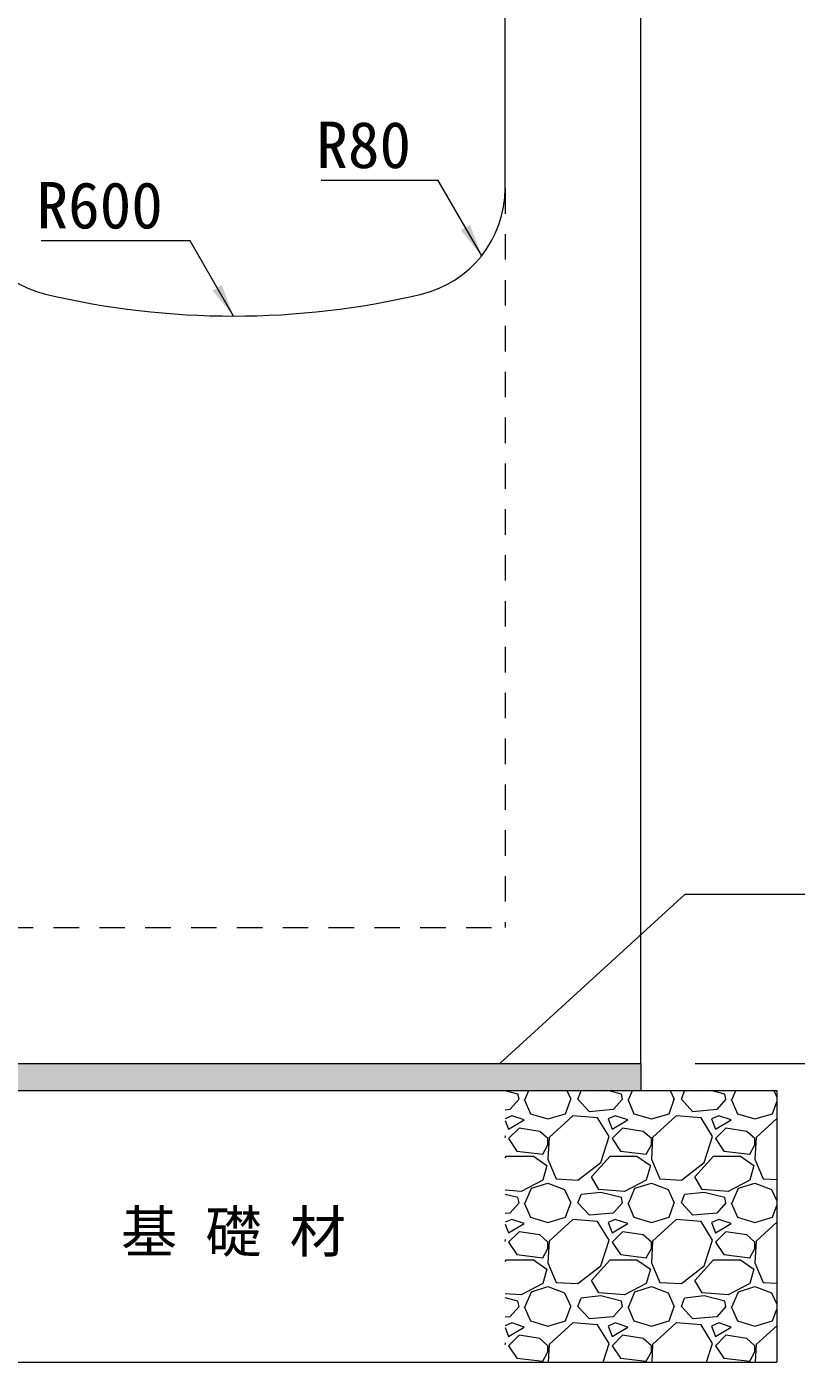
# Model space of a CAD drawing. Units: millimetres at full size; details may follow other scales. Extents: x 87398 to 114821, y -118528 to -105583.
# Drawn here: x 108619 to 109185, y -116030 to -115047 of the extents above; entities that cross this region are included whole.
import ezdxf
from ezdxf.enums import TextEntityAlignment as Align

# ---------------------------------------------------------------- set-up
doc = ezdxf.new("R2010")
doc.units = ezdxf.units.MM
doc.header["$LTSCALE"] = 25
doc.linetypes.add('USER3', pattern=[1.35, 0.75, -0.6])
for name, color, linetype, lineweight in [('ハッチング', 7, 'Continuous', 5), ('基礎', 3, 'Continuous', 13), ('寸法線', 7, 'Continuous', 13), ('引出線', 4, 'Continuous', 13), ('本体', 2, 'Continuous', 9)]:
    doc.layers.add(name, color=color, linetype=linetype, lineweight=lineweight)
doc.layers.add('文字', color=41, linetype='Continuous')
doc.styles.add('ＭＳ ゴシック', font='')
doc.styles.get('ＭＳ ゴシック').set_extended_font_data('MS Gothic')

# ---------------------------------------------------------------- blocks, each defined once
blk = doc.blocks.new('filled_arrow')
at = {"color": 0, "linetype": 'Continuous', "lineweight": -2}
blk.add_solid([(7.5, 1.25), (0, 0), (7.5, -1.25)], dxfattribs=at)

msp = doc.modelspace()

# ---------------------------------------------------------------- hatches: boundary and pattern name
at = {"layer": 'ハッチング'}
msp.add_hatch(color=256, dxfattribs=at).paths.add_polyline_path([(109070.83, -115829.63), (109070.83, -115809.63), (108470.83, -115809.63), (108470.83, -115829.63)])

# ---------------------------------------------------------------- linework, layer by layer
for p, q in [((108980.28, -115832.24), (108970.83, -115829.88)), ((108981.04, -115836.05), (108980.28, -115832.24)), ((108985.61, -115836.05), (108988.36, -115829.63)), ((109016.18, -115829.63), (109019.14, -115836.05)), ((109024.47, -115836.05), (109026.76, -115829.95)), ((109029.8, -115829.63), (109026.76, -115829.95)), ((109056.48, -115832.24), (109046.05, -115829.63)), ((109057.24, -115836.05), (109056.48, -115832.24)), ((109061.81, -115836.05), (109064.56, -115829.63)), ((109092.38, -115829.63), (109095.34, -115836.05)), ((109100.67, -115836.05), (109102.96, -115829.95)), ((109106, -115829.63), (109102.96, -115829.95)), ((109132.68, -115832.24), (109122.25, -115829.63)), ((109133.44, -115836.05), (109132.68, -115832.24)), ((109138.01, -115836.05), (109140.76, -115829.63)), ((109168.58, -115829.63), (109170.83, -115834.51)), ((108981.04, -115836.05), (108974.18, -115843.67)), ((108984.85, -115836.05), (108989.42, -115846.72)), ((109015.33, -115846.72), (109019.14, -115836.05)), ((109032.86, -115845.19), (109024.47, -115836.05)), ((109057.24, -115836.05), (109050.38, -115843.67)), ((109061.05, -115836.05), (109065.62, -115846.72)), ((109091.53, -115846.72), (109095.34, -115836.05)), ((109109.06, -115845.19), (109100.67, -115836.05)), ((109133.44, -115836.05), (109126.58, -115843.67)), ((109137.25, -115836.05), (109141.82, -115846.72)), ((109167.73, -115846.72), (109170.83, -115838.04)), ((108974.18, -115843.67), (108970.83, -115843.96)), ((108975.71, -115848.24), (108970.83, -115850.33)), ((108970.83, -115851.67), (108973.42, -115858.15)), ((108973.42, -115858.15), (108984.85, -115851.29)), ((108984.85, -115851.29), (108975.71, -115848.24)), ((108989.42, -115846.72), (109002.38, -115850.53)), ((109002.38, -115850.53), (109015.33, -115846.72)), ((109020.66, -115848.24), (109003.14, -115864.24)), ((109038.95, -115849.76), (109020.66, -115848.24)), ((109050.38, -115843.67), (109032.86, -115845.19)), ((109047.33, -115863.48), (109038.95, -115849.76)), ((109051.91, -115848.24), (109046.57, -115850.53)), ((109046.57, -115850.53), (109049.62, -115858.15)), ((109049.62, -115858.15), (109061.05, -115851.29)), ((109061.05, -115851.29), (109051.91, -115848.24)), ((109065.62, -115846.72), (109078.58, -115850.53)), ((109078.58, -115850.53), (109091.53, -115846.72)), ((109096.86, -115848.24), (109079.34, -115864.24)), ((109115.15, -115849.76), (109096.86, -115848.24)), ((109126.58, -115843.67), (109109.06, -115845.19)), ((109123.53, -115863.48), (109115.15, -115849.76)), ((109128.11, -115848.24), (109122.77, -115850.53)), ((109122.77, -115850.53), (109125.82, -115858.15)), ((109125.82, -115858.15), (109137.25, -115851.29)), ((109137.25, -115851.29), (109128.11, -115848.24)), ((109141.82, -115846.72), (109154.78, -115850.53)), ((109154.78, -115850.53), (109167.73, -115846.72)), ((109170.83, -115850.28), (109155.54, -115864.24)), ((108981.04, -115857.38), (108973.42, -115865)), ((108996.28, -115859.67), (108981.04, -115857.38)), ((109002.38, -115865), (108996.28, -115859.67)), ((109057.24, -115857.38), (109049.62, -115865)), ((109072.48, -115859.67), (109057.24, -115857.38)), ((109078.58, -115865), (109072.48, -115859.67)), ((109133.44, -115857.38), (109125.82, -115865)), ((109148.68, -115859.67), (109133.44, -115857.38)), ((109154.78, -115865), (109148.68, -115859.67)), ((108971.13, -115863.48), (108970.83, -115862.98)), ((108970.83, -115864.43), (108971.13, -115863.48)), ((108973.42, -115865), (108979.52, -115874.15)), ((108998.57, -115876.43), (109002.38, -115869.58)), ((109003.14, -115864.24), (109002.38, -115880.24)), ((109002.38, -115869.58), (109002.38, -115865)), ((109041.24, -115882.53), (109047.33, -115863.48)), ((109049.62, -115865), (109055.72, -115874.15)), ((109074.77, -115876.43), (109078.58, -115869.58)), ((109079.34, -115864.24), (109078.58, -115880.24)), ((109078.58, -115869.58), (109078.58, -115865)), ((109117.44, -115882.53), (109123.53, -115863.48)), ((109125.82, -115865), (109131.92, -115874.15)), ((109150.97, -115876.43), (109154.78, -115869.58)), ((109155.54, -115864.24), (109154.78, -115880.24)), ((109154.78, -115869.58), (109154.78, -115865)), ((108970.83, -115879.14), (108971.9, -115877.96)), ((108971.9, -115877.96), (108991.71, -115877.96)), ((108979.52, -115874.15), (108998.57, -115876.43)), ((108991.71, -115877.96), (109001.61, -115884.82)), ((109002.38, -115880.24), (109008.47, -115894.72)), ((109034.38, -115893.2), (109048.1, -115877.96)), ((109048.1, -115877.96), (109067.91, -115877.96)), ((109055.72, -115874.15), (109074.77, -115876.43)), ((109067.91, -115877.96), (109077.81, -115884.82)), ((109078.58, -115880.24), (109084.67, -115894.72)), ((109110.58, -115893.2), (109124.3, -115877.96)), ((109124.3, -115877.96), (109144.11, -115877.96)), ((109131.92, -115874.15), (109150.97, -115876.43)), ((109144.11, -115877.96), (109154.01, -115884.82)), ((109154.78, -115880.24), (109160.87, -115894.72)), ((109001.61, -115884.82), (108998.57, -115895.48)), ((109024.47, -115895.48), (109041.24, -115882.53)), ((109077.81, -115884.82), (109074.77, -115895.48)), ((109100.67, -115895.48), (109117.44, -115882.53)), ((109154.01, -115884.82), (109150.97, -115895.48)), ((108998.57, -115895.48), (108982.56, -115903.87)), ((108990.18, -115901.58), (109002.38, -115897.77)), ((109002.38, -115897.77), (109014.57, -115902.34)), ((109008.47, -115894.72), (109024.47, -115895.48)), ((109039.71, -115902.34), (109034.38, -115893.2)), ((109074.77, -115895.48), (109058.76, -115903.87)), ((109066.38, -115901.58), (109078.58, -115897.77)), ((109078.58, -115897.77), (109090.77, -115902.34)), ((109084.67, -115894.72), (109100.67, -115895.48)), ((109115.91, -115902.34), (109110.58, -115893.2)), ((109150.97, -115895.48), (109134.96, -115903.87)), ((109142.58, -115901.58), (109154.78, -115897.77)), ((109154.78, -115897.77), (109166.97, -115902.34)), ((109160.87, -115894.72), (109170.83, -115895.2)), ((108982.56, -115903.87), (108970.83, -115902.93)), ((108980.28, -115908.44), (108970.83, -115906.08)), ((108981.04, -115912.25), (108980.28, -115908.44)), ((108985.61, -115912.25), (108990.18, -115901.58)), ((109014.57, -115902.34), (109019.14, -115912.25)), ((109024.47, -115912.25), (109026.76, -115906.15)), ((109041.24, -115904.63), (109026.76, -115906.15)), ((109058.76, -115903.87), (109039.71, -115902.34)), ((109056.48, -115908.44), (109041.24, -115904.63)), ((109057.24, -115912.25), (109056.48, -115908.44)), ((109061.81, -115912.25), (109066.38, -115901.58)), ((109090.77, -115902.34), (109095.34, -115912.25)), ((109100.67, -115912.25), (109102.96, -115906.15)), ((109117.44, -115904.63), (109102.96, -115906.15)), ((109134.96, -115903.87), (109115.91, -115902.34)), ((109132.68, -115908.44), (109117.44, -115904.63)), ((109133.44, -115912.25), (109132.68, -115908.44)), ((109138.01, -115912.25), (109142.58, -115901.58)), ((109166.97, -115902.34), (109170.83, -115910.71)), ((108974.18, -115919.87), (108970.83, -115920.16)), ((108981.04, -115912.25), (108974.18, -115919.87)), ((108984.85, -115912.25), (108989.42, -115922.92)), ((109015.33, -115922.92), (109019.14, -115912.25)), ((109032.86, -115921.39), (109024.47, -115912.25)), ((109050.38, -115919.87), (109032.86, -115921.39)), ((109057.24, -115912.25), (109050.38, -115919.87)), ((109061.05, -115912.25), (109065.62, -115922.92)), ((109091.53, -115922.92), (109095.34, -115912.25)), ((109109.06, -115921.39), (109100.67, -115912.25)), ((109126.58, -115919.87), (109109.06, -115921.39)), ((109133.44, -115912.25), (109126.58, -115919.87)), ((109137.25, -115912.25), (109141.82, -115922.92)), ((109167.73, -115922.92), (109170.83, -115914.24)), ((108975.71, -115924.44), (108970.83, -115926.53)), ((108970.83, -115927.87), (108973.42, -115934.35)), ((108973.42, -115934.35), (108984.85, -115927.49)), ((108984.85, -115927.49), (108975.71, -115924.44)), ((108989.42, -115922.92), (109002.38, -115926.73)), ((109002.38, -115926.73), (109015.33, -115922.92)), ((109020.66, -115924.44), (109003.14, -115940.44)), ((109038.95, -115925.96), (109020.66, -115924.44)), ((109047.33, -115939.68), (109038.95, -115925.96)), ((109051.91, -115924.44), (109046.57, -115926.73)), ((109046.57, -115926.73), (109049.62, -115934.35)), ((109049.62, -115934.35), (109061.05, -115927.49)), ((109061.05, -115927.49), (109051.91, -115924.44)), ((109065.62, -115922.92), (109078.58, -115926.73)), ((109078.58, -115926.73), (109091.53, -115922.92)), ((109096.86, -115924.44), (109079.34, -115940.44)), ((109115.15, -115925.96), (109096.86, -115924.44)), ((109123.53, -115939.68), (109115.15, -115925.96)), ((109128.11, -115924.44), (109122.77, -115926.73)), ((109122.77, -115926.73), (109125.82, -115934.35)), ((109125.82, -115934.35), (109137.25, -115927.49)), ((109137.25, -115927.49), (109128.11, -115924.44)), ((109141.82, -115922.92), (109154.78, -115926.73)), ((109154.78, -115926.73), (109167.73, -115922.92)), ((109170.83, -115926.48), (109155.54, -115940.44)), ((108971.13, -115939.68), (108970.83, -115939.18)), ((108970.83, -115940.63), (108971.13, -115939.68)), ((108981.04, -115933.58), (108973.42, -115941.2)), ((108996.28, -115935.87), (108981.04, -115933.58)), ((109002.38, -115941.2), (108996.28, -115935.87)), ((109003.14, -115940.44), (109002.38, -115956.44)), ((109041.24, -115958.73), (109047.33, -115939.68)), ((109057.24, -115933.58), (109049.62, -115941.2)), ((109072.48, -115935.87), (109057.24, -115933.58)), ((109078.58, -115941.2), (109072.48, -115935.87)), ((109079.34, -115940.44), (109078.58, -115956.44)), ((109117.44, -115958.73), (109123.53, -115939.68)), ((109133.44, -115933.58), (109125.82, -115941.2)), ((109148.68, -115935.87), (109133.44, -115933.58)), ((109154.78, -115941.2), (109148.68, -115935.87)), ((109155.54, -115940.44), (109154.78, -115956.44)), ((108973.42, -115941.2), (108979.52, -115950.35)), ((108979.52, -115950.35), (108998.57, -115952.63)), ((108998.57, -115952.63), (109002.38, -115945.78)), ((109002.38, -115945.78), (109002.38, -115941.2)), ((109049.62, -115941.2), (109055.72, -115950.35)), ((109055.72, -115950.35), (109074.77, -115952.63)), ((109074.77, -115952.63), (109078.58, -115945.78)), ((109078.58, -115945.78), (109078.58, -115941.2)), ((109125.82, -115941.2), (109131.92, -115950.35)), ((109131.92, -115950.35), (109150.97, -115952.63)), ((109150.97, -115952.63), (109154.78, -115945.78)), ((109154.78, -115945.78), (109154.78, -115941.2)), ((108970.83, -115955.34), (108971.9, -115954.16)), ((108971.9, -115954.16), (108991.71, -115954.16)), ((108991.71, -115954.16), (109001.61, -115961.02)), ((109002.38, -115956.44), (109008.47, -115970.92)), ((109024.47, -115971.68), (109041.24, -115958.73)), ((109034.38, -115969.4), (109048.1, -115954.16)), ((109048.1, -115954.16), (109067.91, -115954.16)), ((109067.91, -115954.16), (109077.81, -115961.02)), ((109078.58, -115956.44), (109084.67, -115970.92)), ((109100.67, -115971.68), (109117.44, -115958.73)), ((109110.58, -115969.4), (109124.3, -115954.16)), ((109124.3, -115954.16), (109144.11, -115954.16)), ((109144.11, -115954.16), (109154.01, -115961.02)), ((109154.78, -115956.44), (109160.87, -115970.92)), ((109001.61, -115961.02), (108998.57, -115971.68)), ((109039.71, -115978.54), (109034.38, -115969.4)), ((109077.81, -115961.02), (109074.77, -115971.68)), ((109115.91, -115978.54), (109110.58, -115969.4)), ((109154.01, -115961.02), (109150.97, -115971.68)), ((108982.56, -115980.07), (108970.83, -115979.13)), ((108998.57, -115971.68), (108982.56, -115980.07)), ((108985.61, -115988.45), (108990.18, -115977.78)), ((108990.18, -115977.78), (109002.38, -115973.97)), ((109002.38, -115973.97), (109014.57, -115978.54)), ((109008.47, -115970.92), (109024.47, -115971.68)), ((109014.57, -115978.54), (109019.14, -115988.45)), ((109058.76, -115980.07), (109039.71, -115978.54)), ((109074.77, -115971.68), (109058.76, -115980.07)), ((109061.81, -115988.45), (109066.38, -115977.78)), ((109066.38, -115977.78), (109078.58, -115973.97)), ((109078.58, -115973.97), (109090.77, -115978.54)), ((109084.67, -115970.92), (109100.67, -115971.68)), ((109090.77, -115978.54), (109095.34, -115988.45)), ((109134.96, -115980.07), (109115.91, -115978.54)), ((109150.97, -115971.68), (109134.96, -115980.07)), ((109138.01, -115988.45), (109142.58, -115977.78)), ((109142.58, -115977.78), (109154.78, -115973.97)), ((109154.78, -115973.97), (109166.97, -115978.54)), ((109160.87, -115970.92), (109170.83, -115971.4)), ((109166.97, -115978.54), (109170.83, -115986.91)), ((108980.28, -115984.64), (108970.83, -115982.28)), ((108981.04, -115988.45), (108974.18, -115996.07)), ((108981.04, -115988.45), (108980.28, -115984.64)), ((108984.85, -115988.45), (108989.42, -115999.12)), ((109015.33, -115999.12), (109019.14, -115988.45)), ((109024.47, -115988.45), (109026.76, -115982.35)), ((109032.86, -115997.59), (109024.47, -115988.45)), ((109041.24, -115980.83), (109026.76, -115982.35)), ((109056.48, -115984.64), (109041.24, -115980.83)), ((109057.24, -115988.45), (109050.38, -115996.07)), ((109057.24, -115988.45), (109056.48, -115984.64)), ((109061.05, -115988.45), (109065.62, -115999.12)), ((109091.53, -115999.12), (109095.34, -115988.45)), ((109100.67, -115988.45), (109102.96, -115982.35)), ((109109.06, -115997.59), (109100.67, -115988.45)), ((109117.44, -115980.83), (109102.96, -115982.35)), ((109132.68, -115984.64), (109117.44, -115980.83)), ((109133.44, -115988.45), (109126.58, -115996.07)), ((109133.44, -115988.45), (109132.68, -115984.64)), ((109137.25, -115988.45), (109141.82, -115999.12)), ((108974.18, -115996.07), (108970.83, -115996.36)), ((108989.42, -115999.12), (109002.38, -116002.93)), ((109002.38, -116002.93), (109015.33, -115999.12)), ((109050.38, -115996.07), (109032.86, -115997.59)), ((109065.62, -115999.12), (109078.58, -116002.93)), ((109078.58, -116002.93), (109091.53, -115999.12)), ((109126.58, -115996.07), (109109.06, -115997.59)), ((109141.82, -115999.12), (109154.78, -116002.93)), ((109154.78, -116002.93), (109167.73, -115999.12)), ((109167.73, -115999.12), (109170.83, -115990.44)), ((108975.71, -116000.64), (108970.83, -116002.73)), ((108970.83, -116004.07), (108973.42, -116010.55)), ((108973.42, -116010.55), (108984.85, -116003.69)), ((108984.85, -116003.69), (108975.71, -116000.64)), ((109020.66, -116000.64), (109003.14, -116016.64)), ((109038.95, -116002.16), (109020.66, -116000.64)), ((109047.33, -116015.88), (109038.95, -116002.16)), ((109051.91, -116000.64), (109046.57, -116002.93)), ((109046.57, -116002.93), (109049.62, -116010.55)), ((109049.62, -116010.55), (109061.05, -116003.69)), ((109061.05, -116003.69), (109051.91, -116000.64)), ((109096.86, -116000.64), (109079.34, -116016.64)), ((109115.15, -116002.16), (109096.86, -116000.64)), ((109123.53, -116015.88), (109115.15, -116002.16)), ((109128.11, -116000.64), (109122.77, -116002.93)), ((109122.77, -116002.93), (109125.82, -116010.55)), ((109125.82, -116010.55), (109137.25, -116003.69)), ((109137.25, -116003.69), (109128.11, -116000.64)), ((109170.83, -116002.68), (109155.54, -116016.64)), ((108971.13, -116015.88), (108970.83, -116015.38)), ((108970.83, -116016.83), (108971.13, -116015.88)), ((108981.04, -116009.78), (108973.42, -116017.4)), ((108973.42, -116017.4), (108979.52, -116026.55)), ((108996.28, -116012.07), (108981.04, -116009.78)), ((109002.38, -116017.4), (108996.28, -116012.07)), ((109002.38, -116021.98), (109002.38, -116017.4)), ((109003.14, -116016.64), (109002.52, -116029.63)), ((109042.93, -116029.63), (109047.33, -116015.88)), ((109057.24, -116009.78), (109049.62, -116017.4)), ((109049.62, -116017.4), (109055.72, -116026.55)), ((109072.48, -116012.07), (109057.24, -116009.78)), ((109078.58, -116017.4), (109072.48, -116012.07)), ((109078.58, -116021.98), (109078.58, -116017.4)), ((109079.34, -116016.64), (109078.72, -116029.63)), ((109119.13, -116029.63), (109123.53, -116015.88)), ((109133.44, -116009.78), (109125.82, -116017.4)), ((109125.82, -116017.4), (109131.92, -116026.55)), ((109148.68, -116012.07), (109133.44, -116009.78)), ((109154.78, -116017.4), (109148.68, -116012.07)), ((109154.78, -116021.98), (109154.78, -116017.4)), ((109155.54, -116016.64), (109154.92, -116029.63)), ((108979.52, -116026.55), (108998.57, -116028.83)), ((108998.57, -116028.83), (109002.38, -116021.98)), ((109055.72, -116026.55), (109074.77, -116028.83)), ((109074.77, -116028.83), (109078.58, -116021.98)), ((109131.92, -116026.55), (109150.97, -116028.83)), ((109150.97, -116028.83), (109154.78, -116021.98))]:
    msp.add_line(p, q, dxfattribs=at)
at = {"layer": '基礎'}
for p, q in [((109070.83, -115809.63), (109070.83, -115829.63)), ((108370.83, -115829.63), (109170.83, -115829.63)), ((109170.83, -115829.63), (109170.83, -116029.63)), ((108370.83, -116029.63), (109170.83, -116029.63))]:
    msp.add_line(p, q, dxfattribs=at)
at = {"layer": '寸法線'}
for q in [(109292.84, -115809.63), (109362.84, -115809.63)]:
    msp.add_line((109110.83, -115809.63), q, dxfattribs=at)
at = {"layer": '引出線'}
for points in [[(108953.59, -115215.21), (108921.56, -115159.74), (108835.41, -115159.74)], [(108770.83, -115259.63), (108738.81, -115204.17), (108629.26, -115204.17)]]:
    msp.add_lwpolyline(points, dxfattribs=at)
at = {"layer": '引出線', "lineweight": 9}
msp.add_lwpolyline([(108966.99, -115809.63), (109103.27, -115685.02), (109383.27, -115685.02), (109730.58, -115685.02)], dxfattribs=at)
at = {"layer": '本体', "lineweight": 20}
for p, q in [((108970.83, -115165.6), (108970.83, -114359.63)), ((109070.83, -115809.63), (109070.83, -114359.63)), ((108470.83, -115809.63), (109070.83, -115809.63))]:
    msp.add_line(p, q, dxfattribs=at)
at = {"layer": '本体', "linetype": 'USER3'}
for p in [(108970.83, -115165.6), (108570.83, -115709.63)]:
    msp.add_line(p, (108970.83, -115709.63), dxfattribs=at)
at = {"layer": '本体', "lineweight": 20}
for centre, radius, start, end in [((108650.83, -115165.6), 80, 180, 256.6576), ((108890.83, -115165.6), 80, 283.34225, 0), ((108770.83, -114659.63), 600, 256.6576, 283.34225)]:
    msp.add_arc(centre, radius, start, end, dxfattribs=at)

# ---------------------------------------------------------------- block references
at = {"layer": '引出線', "xscale": 3.2, "yscale": 3.2, "rotation": 120}
for p in [(108953.59, -115215.21), (108770.83, -115259.63)]:
    msp.add_blockref('filled_arrow', p, dxfattribs=at)
at = {"layer": '引出線', "lineweight": 9, "xscale": 0.133, "yscale": 0.133, "rotation": 42.4}
msp.add_blockref('filled_arrow', (108966.99, -115809.63), dxfattribs=at)

# ---------------------------------------------------------------- texts
at = {"layer": '引出線', "style": 'ＭＳ ゴシック'}
for s, p in [('R80', (108901.56, -115116.54)), ('R600', (108718.81, -115160.97))]:
    msp.add_text(s, height=34.18, dxfattribs=at).set_placement(p, align=Align.TOP_RIGHT)
at = {"layer": '文字', "style": 'ＭＳ ゴシック'}
msp.add_text('基 礎 材', height=30.38, dxfattribs=at).set_placement((108770.83, -115933.48), align=Align.MIDDLE_CENTER)

doc.saveas('drawing.dxf')
